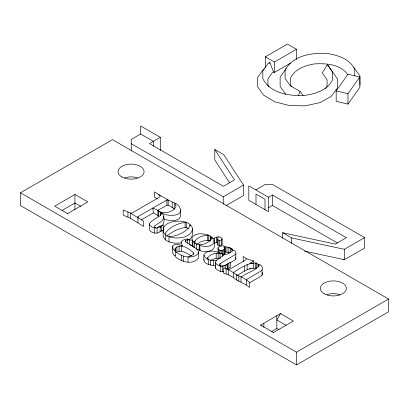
<?xml version="1.0" encoding="UTF-8"?>
<svg xmlns="http://www.w3.org/2000/svg" width="409" height="409" viewBox="0 0 409 409"><rect width="100%" height="100%" fill="white"/><g stroke="black" fill="none" stroke-linecap="round" stroke-linejoin="round"><path stroke-width="0.61" d="M220.042 258.156L220.042 253.539L219.561 252.803C214.843 250.783 207.9 249.751 204.157 254.142C203.861 256.852 203.038 260.303 204.996 262.598C207.343 264.5 210.528 265.144 213.488 265.385L213.503 260.62L216.806 260.206L224.326 254.643C227.455 254.572 230.712 252.675 232.649 250.298L231.77 248.386L226.964 246.964L223.559 247L224.766 247.854L224.889 248.56L224.889 253.754L223.805 255.063M208.57 264.337L208.662 259.664L207.757 258.386L207.782 257.527C211.939 252.788 218.784 252.225 224.326 254.643M174.72 209.188L173.902 208.472L175.021 203.253C179.904 204.73 183.421 212.823 176.969 214.643C170.686 216.514 162.506 214.853 157.935 210.333L152.792 208.028L153.37 212.884L157.935 215.523L158.58 216.56L158.58 211.371C164.53 213.702 173.268 212.792 176.105 206.397L175.129 204.357L175.021 203.253L168.15 200.011L154.423 191.913L154.423 197.107L157.301 198.886M214.117 240.886L214.05 242.435C211.417 247.481 204.459 246.765 199.843 245.482L199.178 244.592C195.763 244.301 191.509 241.438 191.939 237.619C195.021 232.874 201.821 233.437 206.668 234.556C212.838 235.625 215.599 241.852 214.05 247.629C211.417 252.675 204.459 251.954 199.843 250.676L199.178 249.787L199.178 244.592C203.702 245.134 208.309 242.552 211.264 239.285L211.908 237.281L210.701 236.99L210.185 236.003L210.185 240.62M230.124 262.813L234.469 260.303L235.758 259.071L235.896 252.358L234.618 250.426L232.649 250.298M235.758 259.071L235.896 257.547M190.134 224.536L189.837 225.41L191.361 225.824C195.282 231.576 187.644 236.499 182.634 237.384C176.381 238.575 168.651 238.381 164.081 233.304C158.723 220.64 183.585 218.196 190.134 224.536L190.134 225.691M163.866 216.427C163.733 221.647 157.629 223.232 154.295 226.157L155.732 228.038L157.097 227.879L159.075 227.21L160.17 226.121L161.667 225.87L163.288 224.93L163.288 230.124L161.667 231.059L160.17 231.31L159.075 232.399C155.895 234.03 151.611 233.099 149.561 230.139L149.387 223.927L149.822 222.885L152.153 220.773L160.788 215.236L161.177 214.567L160.389 212.675L163.15 214.602C164.704 218.876 164.689 224.919 160.159 227.44M223.657 271.397C220.676 272.174 217.153 270.553 215.436 268.064L215.604 261.591L216.806 260.206M215.436 268.064L215.604 266.786M175.246 251.412L175.379 250.441L174.975 249.413L175.384 248.156C181.003 242.9 189.024 248.682 193.472 252.757L193.375 254.107L191.77 255.467L188.033 257C183.258 256.673 178.927 254.347 175.246 251.412L175.246 256.601C181.253 261.929 192.44 265.236 198.457 258.33L198.672 251.99L198.288 250.773L196.381 248.652L187.22 242.89L185.809 241.693L185.712 240.328L187.506 239.7L192.337 240.226L192.337 245.42L193.994 247.399M218.202 236.801L217.992 238.079L217.225 239.004L217.225 244.193L218.084 245.144L219.73 245.599L221.433 245.083L222.179 244.03L222.179 238.841L221.397 237.818C218.769 235.998 215.579 237.113 213.186 238.759M233.657 277.634L233.657 272.445L234.792 271.622C241.479 267.302 248.401 262.721 256.489 263.048L259.02 265.308C255.978 271.055 247.399 272.021 242.742 276.208L241.013 276.862C234.679 274.69 230.236 269.091 223.426 267.834L223.426 273.028L228.432 274.792L233.657 277.634L236.52 280.027L246.249 284.899L249.49 287.517L249.49 282.328L246.249 279.705L241.013 276.862L241.013 282.057M210.185 241.198L208.518 240.38L208.518 235.185C203.539 235.211 198.242 236.918 194.97 240.911L194.367 242.593L194.367 247.782M198.672 251.99L198.457 253.14C196.177 256.361 191.76 257.2 188.033 257L188.033 262.189M203.897 260.247L204.157 259.332M249.556 282.818L260.426 276.545L262.062 275.16L262.062 269.966L262.644 268.314L262.471 267.266L260.947 265.308L259.597 264.393L258.079 264.183L258.079 267.067M262.062 275.16L262.644 273.503L262.471 272.46M298.534 95.537L300.048 91.381L290.318 85.783L285.063 78.37L285.088 70.282C292.752 55.353 311.612 52.7 326.75 53.38C337.568 55.041 349.501 58.671 354.721 69.213L354.802 76.059M227.199 269.275L227.199 264.659L227.537 263.831L230.287 262.184L230.287 267.374L227.537 269.02L227.537 263.831M175.379 255.635L173.907 255.236C171.79 252.568 172.307 248.549 172.992 245.528C175.681 243.033 179.633 245.083 182.639 245.712L181.121 242.9L181.468 241.468L182.9 240.236L185.088 239.326L187.521 238.984L189.546 239.756L189.546 244.367M224.889 248.56C223.779 251.008 219.618 251.1 218.094 249.02L218.079 247.788C219.403 246.116 221.75 245.778 223.769 245.824L225.154 246.791L225.154 251.98L226.964 252.154L229.715 253.094M273.074 332.768L293.396 321.034L280.513 313.596L276.832 319.971L286.034 325.288M235.758 253.882L234.469 255.109L220.108 263.57L219.469 264.649L220.211 265.559C222.573 266.77 224.827 264.776 227.199 264.659M264.628 68.594L263.601 69.172L257.552 77.511L257.558 86.636L263.611 95.164L274.792 101.805L289.419 105.553L305.267 105.844L319.94 102.628L331.213 96.391L337.379 88.088L337.507 78.963L327.404 64.581L322.323 72.955L327.098 79.847L327.006 86.596L325.482 88.641M191.939 242.808L192.7 241.601M253.452 263.728L253.452 260.845L246.612 258.82L245.083 260.328L230.155 268.943L228.432 269.597L228.432 274.792M286.218 68.451L280.145 77.097L280.119 86.376L285.789 94.367M269.219 63.421L269.863 62.505L273.529 71.979L274.362 72.449L290.375 63.206M221.433 245.083L221.433 239.894L222.179 238.841M336.178 90.905L347.982 74.213L359.792 76.994L359.792 87.408L347.987 104.101L336.178 101.32L336.178 90.905L347.987 93.687L359.792 76.994M166.806 236.259C172.255 231.56 179.132 227.726 186.458 227.619L188.457 228.57M262.062 269.966L260.426 271.351L246.249 279.705L246.249 284.899M253.452 260.845L249.567 263.626L252.123 263.089L253.58 263.411L253.58 268.601C247.21 268.176 242.292 272.752 236.934 275.574M137.905 217.977L137.905 216.821L139.602 215.645L166.923 200.011L168.15 200.011L168.15 205.2L173.902 208.472M188.687 239.935C192.961 237.89 192.838 232.808 192.496 228.774M196.755 244.285C200.098 241.555 204.326 240.415 208.518 240.38M20.45 192.777L112.475 139.648L388.55 299.04L388.55 311.791L296.525 364.92L20.45 205.533L20.45 192.777L296.525 352.169L388.55 299.04M265.344 67.245L265.344 56.831L287.43 44.08L296.448 49.285L296.448 59.699M265.344 56.831L274.362 62.035L296.448 49.285M160.313 150.502L160.313 137.306L149.454 143.579L223.442 186.294L234.485 179.919L214.791 149.515L214.791 159.929L229.648 182.864M67.567 213.605L87.812 201.918L74.929 194.479L54.683 206.167L68.001 213.856M62.045 210.42L74.929 202.982L80.885 206.417M141.253 219.878L153.37 212.884M157.762 210.349L166.923 205.206L168.15 205.2M131.233 143.687L223.258 196.816L243.503 185.124L223.81 154.725L214.791 149.515M225.993 205.65L243.503 195.538L243.503 185.124M255.804 189.904L265.19 184.485L272.552 184.485L364.577 237.614L364.577 248.028L344.332 259.715L304.685 251.152M268.503 197.235L268.503 211.688L248.81 200.318L248.81 185.865L268.503 197.235L272.368 195.001L346.357 237.721L335.314 244.096L282.655 232.726L282.655 238.237M268.503 207.649L272.368 205.415L337.522 243.033M225.231 265.635L227.404 264.378M282.655 232.726L291.673 237.931L344.332 249.301L364.577 237.614M262.021 326.096L260.635 325.073L280.513 313.596M271.433 331.592L276.832 328.473L278.999 329.726M269.925 62.47L268.105 63.497L262.829 70.767L262.834 78.727C270.569 93.543 289.373 96.074 304.449 95.486C315.211 93.871 327.149 90.43 332.466 79.995L332.578 72.035L327.404 64.581M273.529 71.979L272.42 72.603L267.946 78.768L267.951 85.522L268.984 86.979M211.085 260.16C213.774 258.657 217.015 257.711 220.042 258.733M217.629 242.087L214.367 243.268L214.367 238.079M191.438 256.008C187.25 253.488 181.908 249.357 176.898 252.133L176.898 246.944M217.225 239.004L218.084 239.955L219.73 240.41L221.433 239.894M253.58 268.601L255.277 268.089L256.489 268.238L256.489 263.048M215.436 262.869C217.363 265.651 221.407 267.261 224.643 265.937L225.211 265.042L225.211 269.081M249.567 268.82L251.1 268.498M181.468 242.767C176.018 243.672 169.842 243.278 165.318 239.786L165.538 232.813C170.4 226.714 178.605 222.741 186.458 222.424L186.458 227.619M213.488 265.385L215.763 265.109M149.387 223.927L149.561 224.95L151.739 226.944L155.732 228.038M203.897 255.052C204.812 259.071 209.889 260.415 213.503 260.62M200.39 249.925L196.371 249.168M190.103 245.042L192.337 245.42L192.01 244.531M175.379 250.441L173.907 250.047L173.027 248.703L172.578 246.407M164.306 219.132C168.319 220.553 172.864 221.387 176.969 219.838C181.576 218.708 180.788 213.345 180.625 209.781M127.94 211.98L123.181 209.955L123.181 215.144L130.302 218.191L143.692 226.433L143.692 221.243L130.302 213.002L127.94 211.98L127.94 217.169M232.164 251.152L232.164 249.418L228.835 247.486L228.835 252.675M160.313 137.306L140.619 125.941L140.619 134.106M343.274 259.101L344.332 259.715L344.332 249.301M260.635 325.073L273.519 332.512M246.612 258.82L243.222 256.463L243.222 261.658M158.263 194.285L160.379 196.432L158.85 197.542L133.549 212.148L131.555 213.074L130.302 213.002L130.302 218.191M165.318 239.786L163.298 237.087L162.976 230.364M300.048 91.381L303.176 95.399M353.826 67.413L359.971 75.88L360.073 85.149M347.839 74.77C340.702 64.116 325.84 63.185 314.143 63.927C304.93 65.629 294.874 69.029 290.533 78.083L290.513 84.944L291.883 86.877M224.889 253.754L224.766 247.854M137.905 216.821L138.027 222.798M189.837 225.41L189.919 226.381C185.088 232.476 176.831 236.341 169.014 236.714L169.014 241.903M210.466 260.282L210.732 265.139M222.348 254.045L222.45 256.361M347.987 93.687L347.987 104.101M296.525 352.169L296.525 364.92M291.673 237.931L291.673 243.442M276.832 315.722L276.832 328.473M274.362 62.035L274.362 72.449M272.368 195.001L272.368 205.415M265.006 209.669L265.006 199.255L255.988 194.045L255.988 204.459M263.871 323.207L263.871 327.456M259.02 265.308L259.02 266.464M255.277 262.9L255.277 268.089M247.108 264.511L247.108 269.7M244.449 266.044L244.449 271.233M238.8 276.039L238.8 281.234M236.52 274.838L236.52 280.027M231.77 248.386L231.77 249.536M230.599 248.319L230.599 252.353M228.887 263.023L228.887 268.212M226.964 246.964L226.964 252.154M226.146 268.733L226.146 273.928M223.805 249.868L223.805 254.485M223.258 196.816L223.258 204.168M222.634 250.334L222.634 254.367M222.675 266.479L222.675 271.668M221.289 250.466L221.289 253.928M220.41 266.239L220.41 271.428M220.108 263.57L220.108 265.881M219.976 250.303L219.976 253.764M219.73 240.41L219.73 245.599M218.876 249.873L218.876 252.757M218.196 253.13L218.196 258.319M218.084 239.955L218.084 245.144M218.079 247.788L218.094 252.481M216.484 237.092L216.484 242.281M216.208 253.145L216.208 258.335M211.908 237.281L211.908 238.437M210.701 236.99L210.701 240.451M207.782 257.527L207.782 259.255M207.368 235.431L207.368 240.62M199.843 245.482L199.843 250.676M196.371 243.979L196.371 248.59M194.97 240.911L194.97 243.795M193.472 252.757L193.472 254.485M192.879 241.054L192.879 246.244M187.521 238.984L187.521 240.134M187.506 239.7L187.506 243.161M185.712 240.328L185.712 242.056M185.134 222.67L185.134 227.859M183.575 256.126L183.575 261.32M181.412 246.024L181.412 251.213M181.417 255.308L181.417 260.497M179.111 246.085L179.111 251.279M175.384 248.156L175.384 251.617M174.975 249.413L174.975 250.564M172.179 202.164L172.179 207.358M166.923 200.011L166.923 205.206M161.667 225.87L161.667 231.059M160.389 212.675L160.389 215.558M160.17 231.31L160.17 226.121L157.915 227.082L157.097 227.879L157.097 233.074M157.935 210.333L157.935 215.523M154.382 227.931L154.382 233.12M153.319 146.248L153.319 141.345L140.619 134.014L131.233 139.433L131.233 150.425M74.929 194.479L74.929 209.659M124.556 177.879A13.016 7.515 0 0 1 137.572 177.879M326.827 294.659A13.016 7.515 0 0 1 339.843 294.659M121.862 176.949A13.016 7.515 0 0 0 143.636 173.58A13.016 7.515 0 0 0 127.695 164.377A13.016 7.515 0 0 0 121.862 176.949M324.132 293.728A13.016 7.515 0 0 0 345.907 290.359A13.016 7.515 0 0 0 329.966 281.157A13.016 7.515 0 0 0 324.132 293.728"/></g></svg>
